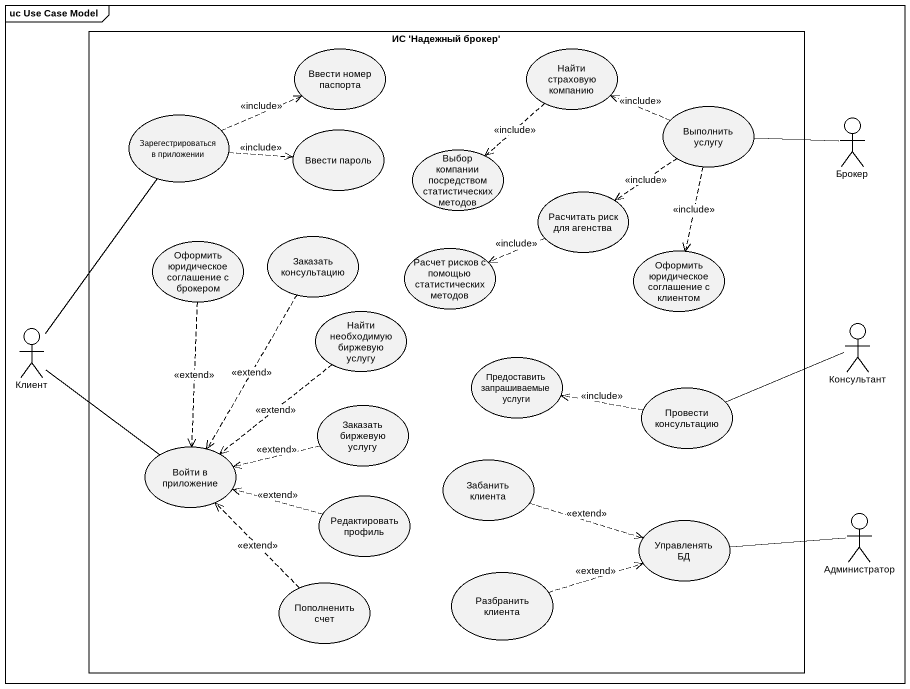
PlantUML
@startuml
mainframe uc Use Case Model
rectangle "ИС 'Надежный брокер'" as ИС_Надежный_брокер {
  usecase "Ввести номер паспорта" as Ввести_номер_паспорта
  usecase "Найти страховую компанию" as Найти_страховую_компанию
  usecase "Зарегестрироваться в приложении" as Зарегестрироваться_в
  usecase "Выполнить услугу" as Выполнить_услугу
  usecase "Ввести пароль" as Ввести_пароль
  usecase "Выбор компании посредством статистических методов" as Выбор_компании_посредством
  usecase "Расчитать риск для агенства" as Расчитать_риск_для_агенства
  usecase "Оформить юридическое соглашение с брокером" as Оформить_юридическое
  usecase "Заказать консультацию" as Заказать_консультацию
  usecase "Расчет рисков с помощью статистических методов" as Расчет_рисков_с_помощью
  usecase "Оформить юридическое соглашение с клиентом" as Оформить_юридическое_2
  usecase "Найти необходимую биржевую услугу" as Найти_необходимую_биржевую
  usecase "Предоставить запрашиваемые услуги" as Предоставить_запрашиваемые
  usecase "Провести консультацию" as Провести_консультацию
  usecase "Заказать биржевую услугу" as Заказать_биржевую_услугу
  usecase "Войти в приложение" as Войти_в_приложение
  usecase "Забанить клиента" as Забанить_клиента
  usecase "Редактировать профиль" as Редактировать_профиль
  usecase "Управленять БД" as Управленять_БД
  usecase "Пополненить счет" as Пополненить_счет
  usecase "Разбранить клиента" as Разбранить_клиента
}
actor Брокер
actor Консультант
actor Клиент
actor Администратор
Найти_страховую_компанию ..> Выбор_компании_посредством : <<include>>
Зарегестрироваться_в .right.> Ввести_номер_паспорта : <<include>>
Зарегестрироваться_в .right.> Ввести_пароль : <<include>>
Выполнить_услугу .left.> Найти_страховую_компанию : <<include>>
Выполнить_услугу ..> Расчитать_риск_для_агенства : <<include>>
Выполнить_услугу ..> Оформить_юридическое_2 : <<include>>
Брокер -left- Выполнить_услугу
Расчитать_риск_для_агенства .left.> Расчет_рисков_с_помощью : <<include>>
Оформить_юридическое ..> Войти_в_приложение : <<extend>>
Заказать_консультацию ..> Войти_в_приложение : <<extend>>
Найти_необходимую_биржевую ..> Войти_в_приложение : <<extend>>
Консультант -left- Провести_консультацию
Клиент -up- Зарегестрироваться_в
Клиент -- Войти_в_приложение
Провести_консультацию .left.> Предоставить_запрашиваемые : <<include>>
Заказать_биржевую_услугу .left.> Войти_в_приложение : <<extend>>
Забанить_клиента .right.> Управленять_БД : <<extend>>
Редактировать_профиль .left.> Войти_в_приложение : <<extend>>
Администратор -left- Управленять_БД
Пополненить_счет .up.> Войти_в_приложение : <<extend>>
Разбранить_клиента .right.> Управленять_БД : <<extend>>
@enduml
